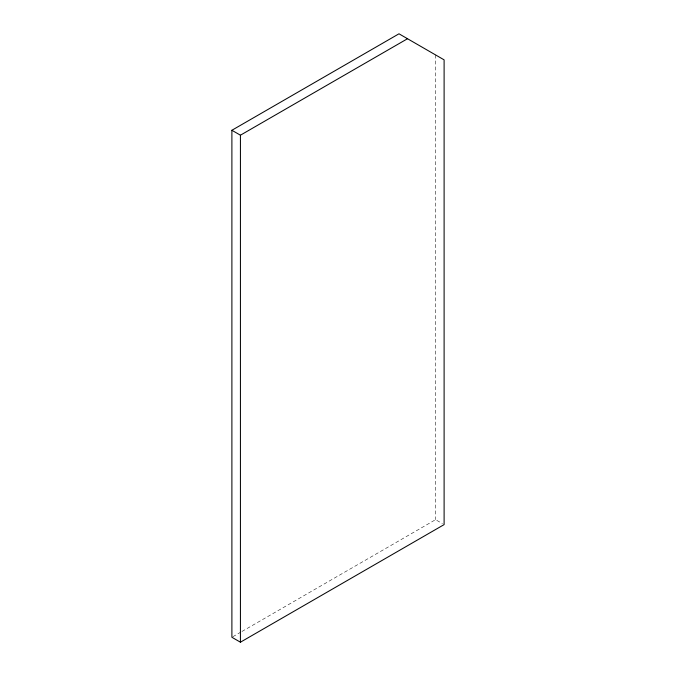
<?xml version="1.0" encoding="UTF-8"?>
<svg xmlns="http://www.w3.org/2000/svg" width="676" height="676" viewBox="0 0 676 676"><rect width="100%" height="100%" fill="white"/><g stroke="black" fill="none" stroke-linecap="round" stroke-linejoin="round"><path stroke-width="0.51" stroke-dasharray="3.38 2.54" d="M232.806 636.741L241.028 632.001M241.94 631.468L435.572 519.675L442.4 523.621M435.572 54.925L435.572 519.675"/><path stroke-width="1.01" d="M231.893 130.274L398.984 33.8L444.107 59.851L444.107 524.61L240.428 642.2L231.893 637.274L231.893 130.274L240.428 135.2L407.518 38.726M240.428 135.2L240.428 642.2"/></g></svg>
